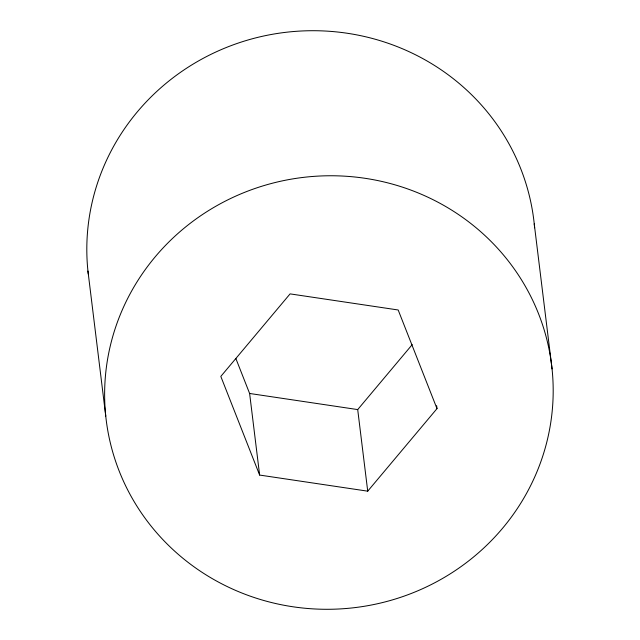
<?xml version="1.0" encoding="UTF-8"?>
<svg xmlns="http://www.w3.org/2000/svg" width="640" height="640" viewBox="0 0 640 640"><rect width="100%" height="100%" fill="white"/><g stroke="black" fill="none" stroke-linecap="round" stroke-linejoin="round"><path stroke-width="0.96" d="M367.72 491.168L436.992 408.632L398.176 309.984L290.088 293.88L220.816 376.416L259.632 475.064L367.72 491.168L357.704 409.584L412.224 344.616M235.832 358.44L249.616 393.472L357.704 409.584M534.24 223.888L552.056 368.936A224.392 216.648 -7 0 1 236.824 590.928A224.392 216.648 -7 0 1 197.832 217.712A224.392 216.648 -7 0 1 552.056 368.936M436.632 405.68L436.992 408.632M249.616 393.472L259.632 475.064M87.944 271.064L105.76 416.112M88.272 274A224.392 216.648 -7 0 1 289.096 31.944A224.392 216.648 -7 0 1 534.616 227.808"/></g></svg>
